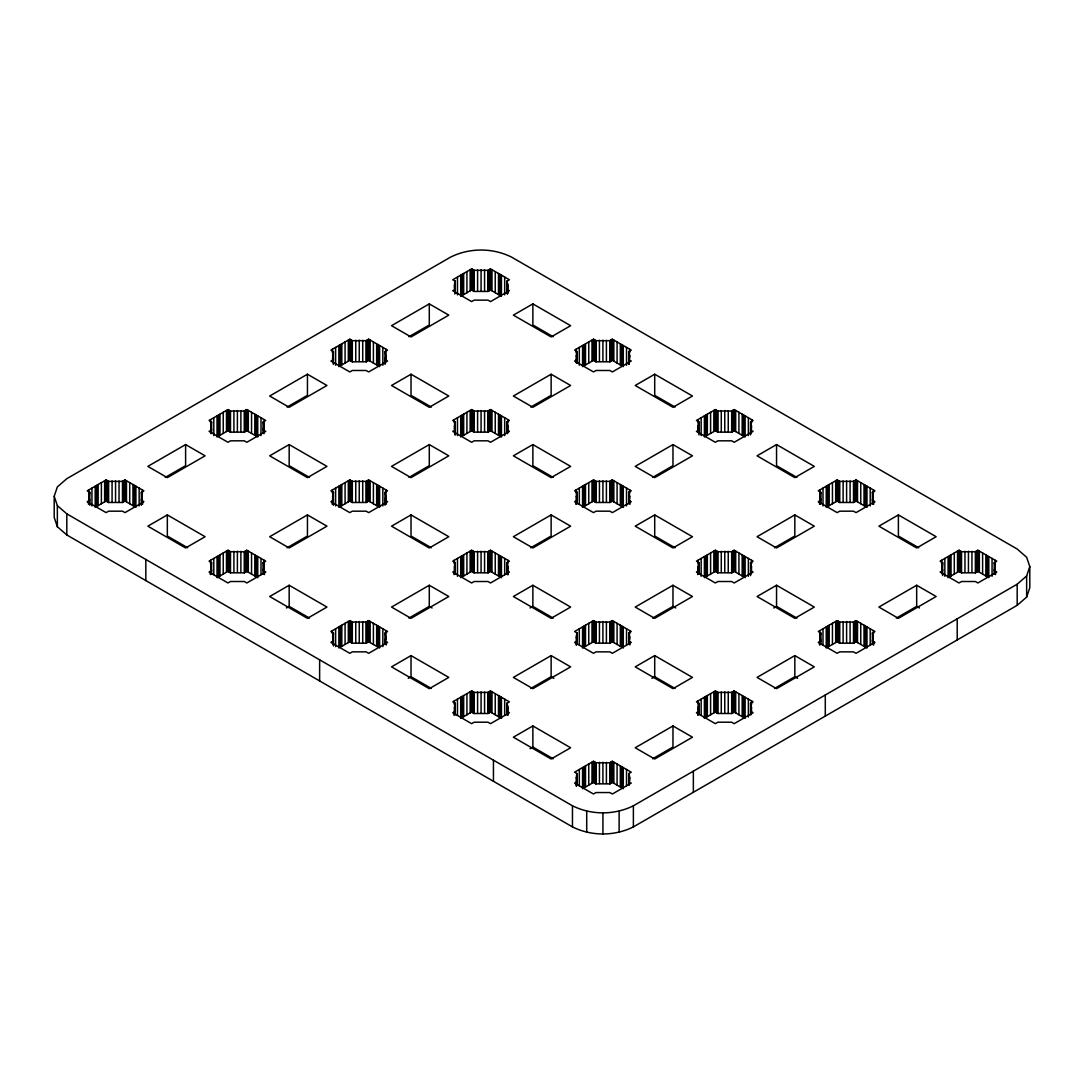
<?xml version="1.0" encoding="UTF-8"?>
<svg xmlns="http://www.w3.org/2000/svg" width="1084" height="1084" viewBox="0 0 1084 1084"><rect width="100%" height="100%" fill="white"/><g stroke="black" fill="none" stroke-linecap="round" stroke-linejoin="round"><path stroke-width="1.5" d="M88.847 499.521L89.755 492.285L87.221 490.822L106.11 479.914L108.63 481.377L122.465 481.377L124.999 479.914L143.874 490.822L141.354 492.285L141.354 505.266M141.354 492.285L142.261 496.269L141.354 500.266L143.874 501.729L124.999 512.624L122.465 511.174L108.63 511.174L106.11 512.624L87.221 501.729L89.755 500.266L88.847 496.269M211.597 421.933L210.689 425.931L211.597 429.914L209.063 431.378L227.952 442.286L230.486 440.822L244.306 440.822L246.84 442.286L265.729 431.378L263.195 429.914L264.103 425.931L263.195 421.933L265.729 420.47L246.84 409.576L244.306 411.026L230.486 411.026L227.952 409.576L209.063 420.47L211.597 421.933L211.597 433.302M211.597 562.623L210.689 566.62L211.597 570.604L209.063 572.067L227.952 582.975L230.486 581.512L244.306 581.512L246.84 582.975L265.729 572.067L263.195 570.604L264.103 566.62L263.195 562.623L265.729 561.16L246.84 550.265L244.306 551.715L230.486 551.715L227.952 550.265L209.063 561.16L211.597 562.623L211.597 573.992M332.531 358.831L333.438 351.595L330.905 350.132L349.793 339.224L352.327 340.688L366.148 340.688L368.682 339.224L387.571 350.132L385.037 351.595L385.037 364.441M332.531 499.521L333.438 492.285L330.905 490.822L349.793 479.914L352.327 481.377L366.148 481.377L368.682 479.914L387.571 490.822L385.037 492.285L385.037 505.266M332.531 641.836L333.438 632.975L330.905 631.511L349.793 620.604L352.327 622.067L366.148 622.067L368.682 620.604L387.571 631.511L385.037 632.975L385.037 644.343M385.037 351.595L385.945 355.579L385.037 359.576L387.571 361.04L368.682 371.934L366.148 370.484L352.327 370.484L349.793 371.934L330.905 361.04L333.438 359.576L332.531 355.579M385.037 492.285L385.945 496.269L385.037 500.266L387.571 501.729L368.682 512.624L366.148 511.174L352.327 511.174L349.793 512.624L330.905 501.729L333.438 500.266L332.531 496.269M385.037 632.975L385.945 636.958L385.037 640.956L387.571 642.419L368.682 653.313L366.148 651.863L352.327 651.863L349.793 653.313L330.905 642.419L333.438 640.956L332.531 636.958M454.372 288.48L455.28 281.244L452.746 279.78L471.635 268.886L474.169 270.336L487.99 270.336L490.524 268.886L509.412 279.78L506.878 281.244L506.878 292.612M454.372 429.169L455.28 421.933L452.746 420.47L471.635 409.576L474.169 411.026L487.99 411.026L490.524 409.576L509.412 420.47L506.878 421.933L506.878 433.302M454.372 569.859L455.28 562.623L452.746 561.16L471.635 550.265L474.169 551.715L487.99 551.715L490.524 550.265L509.412 561.16L506.878 562.623L506.878 573.992M454.372 710.562L455.28 703.313L452.746 701.863L471.635 690.955L474.169 692.419L487.99 692.419L490.524 690.955L509.412 701.863L506.878 703.313L506.878 714.681M506.878 281.244L507.786 285.241L506.878 289.225L509.412 290.688L490.524 301.596L487.99 300.132L474.169 300.132L471.635 301.596L452.746 290.688L455.28 289.225L454.372 285.241M506.878 421.933L507.786 425.931L506.878 429.914L509.412 431.378L490.524 442.286L487.99 440.822L474.169 440.822L471.635 442.286L452.746 431.378L455.28 429.914L454.372 425.931M506.878 562.623L507.786 566.62L506.878 570.604L509.412 572.067L490.524 582.975L487.99 581.512L474.169 581.512L471.635 582.975L452.746 572.067L455.28 570.604L454.372 566.62M506.878 703.313L507.786 707.31L506.878 711.294L509.412 712.757L490.524 723.665L487.99 722.201L474.169 722.201L471.635 723.665L452.746 712.757L455.28 711.294L454.372 707.31M576.214 362.083L577.122 351.595L574.588 350.132L593.476 339.224L596.01 340.688L609.831 340.688L612.365 339.224L631.254 350.132L628.72 351.595L628.72 364.441M576.214 502.773L577.122 492.285L574.588 490.822L593.476 479.914L596.01 481.377L609.831 481.377L612.365 479.914L631.254 490.822L628.72 492.285L628.72 503.653M576.214 645.088L577.122 632.975L574.588 631.511L593.476 620.604L596.01 622.067L609.831 622.067L612.365 620.604L631.254 631.511L628.72 632.975L628.72 644.343M576.214 785.778L577.122 773.664L574.588 772.201L593.476 761.293L596.01 762.757L609.831 762.757L612.365 761.293L631.254 772.201L628.72 773.664L628.72 785.033M628.72 351.595L629.628 355.579L628.72 359.576L631.254 361.04L612.365 371.934L609.831 370.484L596.01 370.484L593.476 371.934L574.588 361.04L577.122 359.576L576.214 355.579M628.72 492.285L629.628 496.269L628.72 500.266L631.254 501.729L612.365 512.624L609.831 511.174L596.01 511.174L593.476 512.624L574.588 501.729L577.122 500.266L576.214 496.269M628.72 632.975L629.628 636.958L628.72 640.956L631.254 642.419L612.365 653.313L609.831 651.863L596.01 651.863L593.476 653.313L574.588 642.419L577.122 640.956L576.214 636.958M628.72 773.664L629.628 777.648L628.72 781.645L631.254 783.109L612.365 794.003L609.831 792.553L596.01 792.553L593.476 794.003L574.588 783.109L577.122 781.645L576.214 777.648M698.055 429.169L698.963 421.933L696.429 420.47L715.318 409.576L717.852 411.026L731.673 411.026L734.207 409.576L753.095 420.47L750.562 421.933L750.562 434.928M698.055 571.485L698.963 562.623L696.429 561.16L715.318 550.265L717.852 551.715L731.673 551.715L734.207 550.265L753.095 561.16L750.562 562.623L750.562 575.618M698.055 710.562L698.963 703.313L696.429 701.863L715.318 690.955L717.852 692.419L731.673 692.419L734.207 690.955L753.095 701.863L750.562 703.313L750.562 714.681M750.562 421.933L751.469 425.931L750.562 429.914L753.095 431.378L734.207 442.286L731.673 440.822L717.852 440.822L715.318 442.286L696.429 431.378L698.963 429.914L698.055 425.931M750.562 562.623L751.469 566.62L750.562 570.604L753.095 572.067L734.207 582.975L731.673 581.512L717.852 581.512L715.318 582.975L696.429 572.067L698.963 570.604L698.055 566.62M750.562 703.313L751.469 707.31L750.562 711.294L753.095 712.757L734.207 723.665L731.673 722.201L717.852 722.201L715.318 723.665L696.429 712.757L698.963 711.294L698.055 707.31M820.805 492.285L819.897 496.269L820.805 500.266L818.271 501.729L837.16 512.624L839.694 511.174L853.514 511.174L856.048 512.624L874.937 501.729L872.403 500.266L873.311 496.269L872.403 492.285L874.937 490.822L856.048 479.914L853.514 481.377L839.694 481.377L837.16 479.914L818.271 490.822L820.805 492.285L820.805 503.653M820.805 632.975L819.897 636.958L820.805 640.956L818.271 642.419L837.16 653.313L839.694 651.863L853.514 651.863L856.048 653.313L874.937 642.419L872.403 640.956L873.311 636.958L872.403 632.975L874.937 631.511L856.048 620.604L853.514 622.067L839.694 622.067L837.16 620.604L818.271 631.511L820.805 632.975L820.805 644.343M941.739 571.485L942.646 562.623L940.126 561.16L959.001 550.265L961.535 551.715L975.37 551.715L977.89 550.265L996.779 561.16L994.245 562.623L994.245 573.992M994.245 562.623L995.153 566.62L994.245 570.604L996.779 572.067L977.89 582.975L975.37 581.512L961.535 581.512L959.001 582.975L940.126 572.067L942.646 570.604L941.739 566.62M54.2 496.269L57.357 486.919L66.815 478.681L450.619 257.098C469.562 247.68 492.597 247.68 511.54 257.098L1017.185 549.032L1026.643 557.257L1029.8 566.62L1029.8 587.731L1026.643 597.081L1017.185 605.319L633.381 826.902C614.438 836.32 591.403 836.32 572.46 826.902L66.815 534.968L57.357 526.743L54.2 517.38L54.2 496.269L57.357 505.632L57.357 526.743M1026.643 597.081L1026.643 575.983L1029.8 566.62M57.357 505.632L66.815 513.857L572.46 805.791C591.403 815.209 614.438 815.209 633.381 805.791L1017.185 584.208L1026.643 575.983M185.608 444.576L147.844 466.377L167.329 477.637L205.106 455.822L185.608 444.576L185.608 465.673L165.269 477.421M307.45 374.224L269.686 396.026L289.171 407.286L326.948 385.484L307.45 374.224L307.45 395.335L287.111 407.069M429.291 303.886L391.527 325.688L411.026 336.948L448.79 315.132L429.291 303.886L429.291 324.983L408.953 336.731M135.906 486.215L135.906 507.326L124.999 501.025L122.465 502.488L108.63 502.488L106.11 501.025L96.666 506.472L96.666 485.375M257.762 415.877L257.762 436.988L246.84 430.687L244.306 432.137L230.486 432.137L227.952 430.687L217.03 436.988L217.03 415.877M379.603 345.525L379.603 366.636L368.682 360.335L366.148 361.799L352.327 361.799L349.793 360.335L338.872 366.636L338.872 345.525M501.445 296.298L490.524 289.997L487.99 291.447L474.169 291.447L471.635 289.997L460.714 296.298L460.714 275.187M167.329 514.914L147.844 526.174L185.608 547.976L205.106 536.716L167.329 514.914L167.329 536.024L187.667 547.772M289.171 444.576L269.686 455.822L307.45 477.637L326.948 466.377L289.171 444.576L289.171 465.673L309.509 477.421M411.026 374.224L391.527 385.484L429.291 407.286L448.79 396.026L411.026 374.224L411.026 395.335L431.364 407.069M532.867 303.886L513.369 315.132L551.133 336.948L570.631 325.688L532.867 303.886L532.867 324.983L553.206 336.731M307.45 514.914L269.686 536.716L289.171 547.976L326.948 526.174L307.45 514.914L307.45 536.024L287.111 547.772M429.291 444.576L391.527 466.377L411.026 477.637L448.79 455.822L429.291 444.576L429.291 465.673L408.953 477.421M551.133 374.224L513.369 396.026L532.867 407.286L570.631 385.484L551.133 374.224L551.133 395.335L530.794 407.069M257.762 556.566L257.762 577.677L246.84 571.376L244.306 572.826L230.486 572.826L227.952 571.376L217.03 577.677L217.03 556.566M378.126 485.375L378.126 506.472L368.682 501.025L366.148 502.488L352.327 502.488L349.793 501.025L338.872 507.326L338.872 486.215M501.445 415.877L501.445 436.988L490.524 430.687L487.99 432.137L474.169 432.137L471.635 430.687L462.191 436.134L462.191 415.023M623.286 345.525L623.286 366.636L612.365 360.335L609.831 361.799L596.01 361.799L593.476 360.335L582.555 366.636L582.555 345.525M289.171 585.265L269.686 596.512L307.45 618.327L326.948 607.067L289.171 585.265L289.171 606.362L309.509 618.11M411.026 514.914L391.527 526.174L429.291 547.976L448.79 536.716L411.026 514.914L411.026 536.024L431.364 547.772M532.867 444.576L513.369 455.822L551.133 477.637L570.631 466.377L532.867 444.576L532.867 465.673L553.206 477.421M654.709 374.224L635.21 385.484L672.974 407.286L692.473 396.026L654.709 374.224L654.709 395.335L675.047 407.069M286.393 607.975L289.171 606.362M429.291 585.265L391.527 607.067L411.026 618.327L448.79 596.512L429.291 585.265L429.291 606.362L408.953 618.11M551.133 514.914L513.369 536.716L532.867 547.976L570.631 526.174L551.133 514.914L551.133 536.024L530.794 547.772M672.974 444.576L635.21 466.377L654.709 477.637L692.473 455.822L672.974 444.576L672.974 465.673L652.636 477.421M378.126 626.064L378.126 647.175L368.682 641.714L366.148 643.178L352.327 643.178L349.793 641.714L340.349 647.175L340.349 626.064M501.445 556.566L501.445 577.677L490.524 571.376L487.99 572.826L474.169 572.826L471.635 571.376L462.191 576.823L462.191 555.713M621.809 485.375L621.809 506.472L612.365 501.025L609.831 502.488L596.01 502.488L593.476 501.025L582.555 507.326L582.555 486.215M745.128 415.877L745.128 436.988L734.207 430.687L731.673 432.137L717.852 432.137L715.318 430.687L704.397 436.988L704.397 415.877M411.026 655.603L391.527 666.863L429.291 688.665L448.79 677.405L411.026 655.603L411.026 676.714L431.364 688.462M532.867 585.265L513.369 596.512L551.133 618.327L570.631 607.067L532.867 585.265L532.867 606.362L553.206 618.11M654.709 514.914L635.21 526.174L672.974 547.976L692.473 536.716L654.709 514.914L654.709 536.024L675.047 547.772M776.551 444.576L757.052 455.822L794.829 477.637L814.314 466.377L776.551 444.576L776.551 465.673L796.889 477.421M408.234 678.327L411.026 676.714M530.076 607.975L532.867 606.362M551.133 655.603L513.369 677.405L532.867 688.665L570.631 666.863L551.133 655.603L551.133 676.714L530.794 688.462M672.974 585.265L635.21 607.067L654.709 618.327L692.473 596.512L672.974 585.265L672.974 606.362L652.636 618.11M794.829 514.914L757.052 536.716L776.551 547.976L814.314 526.174L794.829 514.914L794.829 536.024L774.491 547.772M499.968 696.402L499.968 717.513L490.524 712.066L487.99 713.516L474.169 713.516L471.635 712.066L462.191 717.513L462.191 696.402M621.809 626.064L621.809 647.175L612.365 641.714L609.831 643.178L596.01 643.178L593.476 641.714L582.555 648.015L582.555 626.918M743.651 555.713L743.651 576.823L734.207 571.376L731.673 572.826L717.852 572.826L715.318 571.376L705.874 576.823L705.874 555.713M866.97 486.215L866.97 507.326L856.048 501.025L853.514 502.488L839.694 502.488L837.16 501.025L826.238 507.326L826.238 486.215M532.867 725.955L513.369 737.201L551.133 759.017L570.631 747.757L532.867 725.955L532.867 747.052L553.206 758.8M654.709 655.603L635.21 666.863L672.974 688.665L692.473 677.405L654.709 655.603L654.709 676.714L675.047 688.462M776.551 585.265L757.052 596.512L794.829 618.327L814.314 607.067L776.551 585.265L776.551 606.362L796.889 618.11M898.392 514.914L878.894 526.174L916.671 547.976L936.156 536.716L898.392 514.914L898.392 536.024L918.731 547.772M530.076 748.665L532.867 747.052M651.918 678.327L654.709 676.714M773.759 607.975L776.551 606.362M672.974 725.955L635.21 747.757L654.709 759.017L692.473 737.201L672.974 725.955L672.974 747.052L652.636 758.8M794.829 655.603L757.052 677.405L776.551 688.665L814.314 666.863L794.829 655.603L794.829 676.714L774.491 688.462M916.671 585.265L878.894 607.067L898.392 618.327L936.156 596.512L916.671 585.265L916.671 606.362L896.332 618.11M623.286 767.607L623.286 788.705L612.365 782.404L609.831 783.867L596.01 783.867L593.476 782.404L582.555 788.705L582.555 767.607M743.651 696.402L743.651 717.513L734.207 712.066L731.673 713.516L717.852 713.516L715.318 712.066L705.874 717.513L705.874 696.402M866.97 626.918L866.97 648.015L856.048 641.714L853.514 643.178L839.694 643.178L837.16 641.714L826.238 648.015L826.238 626.918M987.334 555.713L987.334 576.823L977.89 571.376L975.37 572.826L961.535 572.826L959.001 571.376L949.557 576.823L949.557 555.713M916.671 606.362L919.449 607.975M672.974 606.362L675.766 607.975M794.829 676.714L797.607 678.327M429.291 606.362L432.082 607.975M551.133 676.714L553.924 678.327M1017.185 584.208L1017.185 605.319M995.519 571.336L995.519 574.588M995.302 560.32L995.302 563.558M995.153 566.62L995.153 571.485M994.922 564.601L994.922 571.105M994.638 570.834L994.638 574.086M992.05 558.436L992.05 576.309M988.811 556.566L988.811 577.677M985.857 554.859L985.857 575.97M982.619 552.989L982.619 574.1M979.367 551.119L979.367 572.23M977.89 550.265L977.89 571.376M977.497 550.496L977.497 571.593M976.63 550.997L976.63 572.108M975.763 551.499L975.763 572.609M975.37 551.715L975.37 572.826M971.928 551.336L971.928 572.433M968.446 551.2L968.446 572.311M964.963 551.336L964.963 572.433M961.535 551.715L961.535 572.826M961.142 551.499L961.142 572.609M960.275 550.997L960.275 572.108M959.394 550.496L959.394 571.593M959.001 550.265L959.001 571.376M957.524 551.119L957.524 572.23M957.213 618.828L957.213 639.939M954.286 552.989L954.286 574.1M951.034 554.859L951.034 575.97M948.094 556.566L948.094 577.677M944.841 558.436L944.841 576.309M942.646 562.623L942.646 575.618M942.253 570.834L942.253 574.086M941.969 564.601L941.969 571.105M941.589 560.32L941.589 563.558M873.677 500.998L873.677 504.236M873.677 641.687L873.677 644.939M873.46 489.968L873.46 493.22M873.46 630.658L873.46 633.91M873.081 494.263L873.081 504.006M873.081 634.953L873.081 644.695M872.796 492.055L872.796 503.735M872.796 632.744L872.796 644.424M872.403 492.285L872.403 503.653M872.403 632.975L872.403 644.343M870.208 488.098L870.208 505.957M870.208 628.788L870.208 645.021M865.493 485.375L865.493 506.472M865.493 626.064L865.493 647.175M864.016 484.521L864.016 505.632M864.016 625.211L864.016 646.321M860.764 482.637L860.764 503.748M860.764 623.327L860.764 644.438M857.525 480.768L857.525 501.878M857.525 621.457L857.525 642.568M856.048 479.914L856.048 501.025M856.048 620.604L856.048 641.714M855.655 480.144L855.655 501.255M855.655 620.834L855.655 641.945M854.788 480.646L854.788 501.757M854.788 621.335L854.788 642.446M853.921 481.147L853.921 502.258M853.921 621.837L853.921 642.947M853.514 481.377L853.514 502.488M853.514 622.067L853.514 643.178M850.086 480.984L850.086 502.095M850.086 621.674L850.086 642.785M846.604 480.849L846.604 501.96M846.604 621.538L846.604 642.649M843.122 480.984L843.122 502.095M843.122 621.674L843.122 642.785M839.694 481.377L839.694 502.488M839.694 622.067L839.694 643.178M839.301 481.147L839.301 502.258M839.301 621.837L839.301 642.947M838.433 480.646L838.433 501.757M838.433 621.335L838.433 642.446M837.553 480.144L837.553 501.255M837.553 620.834L837.553 641.945M837.16 479.914L837.16 501.025M837.16 620.604L837.16 641.714M835.683 480.768L835.683 501.878M835.683 621.457L835.683 642.568M832.444 482.637L832.444 503.748M832.444 623.327L832.444 644.438M829.192 484.521L829.192 505.632M829.192 625.211L829.192 646.321M827.715 485.375L827.715 506.472M827.715 626.064L827.715 647.175M825.29 694.993L825.29 716.104M823 488.098L823 505.957M823 628.788L823 645.021M820.412 492.055L820.412 503.735M820.412 632.744L820.412 644.424M820.127 494.263L820.127 504.006M820.127 634.953L820.127 644.695M819.748 489.968L819.748 493.22M819.748 630.658L819.748 633.91M819.545 500.998L819.545 504.236M819.545 641.687L819.545 644.939M751.619 419.63L751.619 422.868M751.619 560.32L751.619 563.558M751.619 701.009L751.619 704.248M751.469 425.931L751.469 429.169M751.469 566.62L751.469 571.485M751.469 707.31L751.469 712.174M751.239 423.912L751.239 430.416M751.239 564.601L751.239 571.105M751.239 705.305L751.239 711.795M750.955 430.145L750.955 433.397M750.955 570.834L750.955 574.086M750.955 711.524L750.955 714.776M748.366 417.747L748.366 435.605M748.366 558.436L748.366 576.309M748.366 699.126L748.366 716.998M745.128 556.566L745.128 577.677M745.128 697.256L745.128 718.367M743.651 415.023L743.651 436.134M742.174 414.169L742.174 435.28M742.174 554.859L742.174 575.97M742.174 695.549L742.174 716.659M738.922 412.299L738.922 433.41M738.922 552.989L738.922 574.1M738.922 693.679L738.922 714.79M735.684 410.429L735.684 431.54M735.684 551.119L735.684 572.23M735.684 691.809L735.684 712.92M734.207 409.576L734.207 430.687M734.207 550.265L734.207 571.376M734.207 690.955L734.207 712.066M733.814 409.806L733.814 430.904M733.814 550.496L733.814 571.593M733.814 691.186L733.814 712.296M732.947 410.308L732.947 431.405M732.947 550.997L732.947 572.108M732.947 691.687L732.947 712.798M732.079 410.809L732.079 431.92M732.079 551.499L732.079 572.609M732.079 692.188L732.079 713.299M731.673 411.026L731.673 432.137M731.673 551.715L731.673 572.826M731.673 692.419L731.673 713.516M728.245 410.646L728.245 431.744M728.245 551.336L728.245 572.433M728.245 692.026L728.245 713.123M724.762 410.511L724.762 431.622M724.762 551.2L724.762 572.311M724.762 691.89L724.762 713.001M721.28 410.646L721.28 431.744M721.28 551.336L721.28 572.433M721.28 692.026L721.28 713.123M717.852 411.026L717.852 432.137M717.852 551.715L717.852 572.826M717.852 692.419L717.852 713.516M717.459 410.809L717.459 431.92M717.459 551.499L717.459 572.609M717.459 692.188L717.459 713.299M716.578 410.308L716.578 431.405M716.578 550.997L716.578 572.108M716.578 691.687L716.578 712.798M715.711 409.806L715.711 430.904M715.711 550.496L715.711 571.593M715.711 691.186L715.711 712.296M715.318 409.576L715.318 430.687M715.318 550.265L715.318 571.376M715.318 690.955L715.318 712.066M713.841 410.429L713.841 431.54M713.841 551.119L713.841 572.23M713.841 691.809L713.841 712.92M710.603 412.299L710.603 433.41M710.603 552.989L710.603 574.1M710.603 693.679L710.603 714.79M707.351 414.169L707.351 435.28M707.351 554.859L707.351 575.97M707.351 695.549L707.351 716.659M705.874 415.023L705.874 436.134M704.397 556.566L704.397 577.677M704.397 697.256L704.397 718.367M701.158 417.747L701.158 435.605M701.158 558.436L701.158 576.309M701.158 699.126L701.158 715.372M698.963 421.933L698.963 434.928M698.963 562.623L698.963 573.992M698.963 703.313L698.963 714.681M698.57 430.145L698.57 433.397M698.57 570.834L698.57 574.086M698.57 711.524L698.57 714.776M698.286 423.912L698.286 430.416M698.286 564.601L698.286 571.105M698.286 705.305L698.286 710.169M697.906 419.63L697.906 422.868M697.906 560.32L697.906 563.558M697.906 701.009L697.906 704.248M697.703 571.336L697.703 574.588M697.703 712.025L697.703 715.277M693.353 771.171L693.353 792.282M633.381 805.791L633.381 826.902M629.777 349.278L629.777 352.53M629.777 489.968L629.777 493.22M629.98 500.998L629.98 504.236M629.777 630.658L629.777 633.91M629.98 641.687L629.98 644.939M629.628 355.579L629.628 358.831M629.628 496.269L629.628 499.521M629.628 636.958L629.628 640.21M629.628 777.648L629.628 780.9M629.398 353.574L629.398 358.438M629.398 494.263L629.398 499.128M629.398 634.953L629.398 639.831M629.398 775.643L629.398 780.521M629.113 351.365L629.113 364.346M629.113 492.055L629.113 503.735M629.113 632.744L629.113 644.424M629.113 773.434L629.113 785.128M626.525 347.408L626.525 365.267M626.525 488.098L626.525 505.957M626.525 628.788L626.525 645.021M626.525 769.477L626.525 785.71M623.286 486.215L623.286 507.326M623.286 626.918L623.286 648.015M621.809 344.685L621.809 365.782M621.809 766.754L621.809 787.865M620.333 343.831L620.333 364.942M620.333 484.521L620.333 505.632M620.333 625.211L620.333 646.321M620.333 765.9L620.333 787.011M619.127 811.252L619.127 832.363M617.081 341.948L617.081 363.059M617.081 482.637L617.081 503.748M617.081 623.327L617.081 644.438M617.081 764.03L617.081 785.128M613.842 340.078L613.842 361.189M613.842 480.768L613.842 501.878M613.842 621.457L613.842 642.568M613.842 762.147L613.842 783.258M612.365 339.224L612.365 360.335M612.365 479.914L612.365 501.025M612.365 620.604L612.365 641.714M612.365 761.293L612.365 782.404M611.972 339.455L611.972 360.566M611.972 480.144L611.972 501.255M611.972 620.834L611.972 641.945M611.972 761.524L611.972 782.634M611.105 339.956L611.105 361.067M611.105 480.646L611.105 501.757M611.105 621.335L611.105 642.446M611.105 762.025L611.105 783.136M610.238 340.457L610.238 361.568M610.238 481.147L610.238 502.258M610.238 621.837L610.238 642.947M610.238 762.526L610.238 783.637M609.831 340.688L609.831 361.799M609.831 481.377L609.831 502.488M609.831 622.067L609.831 643.178M609.831 762.757L609.831 783.867M606.403 340.295L606.403 361.406M606.403 480.984L606.403 502.095M606.403 621.674L606.403 642.785M606.403 762.364L606.403 783.475M602.921 340.159L602.921 361.27M602.921 480.849L602.921 501.96M602.921 621.538L602.921 642.649M602.921 762.228L602.921 783.339M602.921 813.068L602.921 834.179M599.438 340.295L599.438 361.406M599.438 480.984L599.438 502.095M599.438 621.674L599.438 642.785M599.438 762.364L599.438 783.475M596.01 340.688L596.01 361.799M596.01 481.377L596.01 502.488M596.01 622.067L596.01 643.178M596.01 762.757L596.01 783.867M595.617 340.457L595.617 361.568M595.617 481.147L595.617 502.258M595.617 621.837L595.617 642.947M595.617 762.526L595.617 783.637M594.737 339.956L594.737 361.067M594.737 480.646L594.737 501.757M594.737 621.335L594.737 642.446M594.737 762.025L594.737 783.136M593.869 339.455L593.869 360.566M593.869 480.144L593.869 501.255M593.869 620.834L593.869 641.945M593.869 761.524L593.869 782.634M593.476 339.224L593.476 360.335M593.476 479.914L593.476 501.025M593.476 620.604L593.476 641.714M593.476 761.293L593.476 782.404M592 340.078L592 361.189M592 480.768L592 501.878M592 621.457L592 642.568M592 762.147L592 783.258M588.761 341.948L588.761 363.059M588.761 482.637L588.761 503.748M588.761 623.327L588.761 644.438M588.761 764.03L588.761 785.128M586.715 811.252L586.715 832.363M585.509 343.831L585.509 364.942M585.509 484.521L585.509 505.632M585.509 625.211L585.509 646.321M585.509 765.9L585.509 787.011M584.032 344.685L584.032 365.782M584.032 485.375L584.032 506.472M584.032 626.064L584.032 647.175M584.032 766.754L584.032 787.865M579.317 347.408L579.317 365.267M579.317 488.098L579.317 504.331M579.317 628.788L579.317 645.021M579.317 769.477L579.317 785.71M577.122 351.595L577.122 362.95M577.122 492.285L577.122 503.653M577.122 632.975L577.122 644.343M577.122 773.664L577.122 785.033M576.729 351.365L576.729 363.045M576.729 492.055L576.729 503.735M576.729 632.744L576.729 644.424M576.729 773.434L576.729 785.128M576.444 353.574L576.444 363.316M576.444 494.263L576.444 504.006M576.444 634.953L576.444 644.695M576.444 775.643L576.444 786.157M576.065 349.278L576.065 352.53M576.065 489.968L576.065 493.22M575.861 500.998L575.861 504.236M572.46 805.791L572.46 826.902M508.139 571.336L508.139 574.588M507.935 419.63L507.935 422.868M507.935 560.32L507.935 563.558M507.786 285.241L507.786 293.358M507.786 425.931L507.786 432.421M507.786 566.62L507.786 574.737M507.786 707.31L507.786 715.426M507.556 283.222L507.556 293.737M507.556 423.912L507.556 433.654M507.556 564.601L507.556 574.357M507.556 705.305L507.556 715.047M507.271 281.013L507.271 294.008M507.271 421.703L507.271 433.397M507.271 562.393L507.271 574.086M507.271 703.082L507.271 714.776M504.683 277.057L504.683 294.916M504.683 417.747L504.683 435.605M504.683 558.436L504.683 574.683M504.683 699.126L504.683 715.372M501.445 275.187L501.445 294.672M501.445 697.256L501.445 718.367M499.968 274.333L499.968 295.444M499.968 415.023L499.968 436.134M499.968 555.713L499.968 576.823M498.491 273.48L498.491 294.591M498.491 414.169L498.491 435.28M498.491 554.859L498.491 575.97M498.491 695.549L498.491 716.659M495.239 271.61L495.239 292.721M495.239 412.299L495.239 433.41M495.239 552.989L495.239 574.1M495.239 693.679L495.239 714.79M493.45 760.182L493.45 781.279M492.001 269.74L492.001 290.837M492.001 410.429L492.001 431.54M492.001 551.119L492.001 572.23M492.001 691.809L492.001 712.92M490.524 268.886L490.524 289.997M490.524 409.576L490.524 430.687M490.524 550.265L490.524 571.376M490.524 690.955L490.524 712.066M490.131 269.117L490.131 290.214M490.131 409.806L490.131 430.904M490.131 550.496L490.131 571.593M490.131 691.186L490.131 712.296M489.263 269.618L489.263 290.715M489.263 410.308L489.263 431.405M489.263 550.997L489.263 572.108M489.263 691.687L489.263 712.798M488.383 270.119L488.383 291.217M488.383 410.809L488.383 431.92M488.383 551.499L488.383 572.609M488.383 692.188L488.383 713.299M487.99 270.336L487.99 291.447M487.99 411.026L487.99 432.137M487.99 551.715L487.99 572.826M487.99 692.419L487.99 713.516M484.562 269.943L484.562 291.054M484.562 410.646L484.562 431.744M484.562 551.336L484.562 572.433M484.562 692.026L484.562 713.123M481.079 269.821L481.079 290.932M481.079 410.511L481.079 431.622M481.079 551.2L481.079 572.311M481.079 691.89L481.079 713.001M477.597 269.943L477.597 291.054M477.597 410.646L477.597 431.744M477.597 551.336L477.597 572.433M477.597 692.026L477.597 713.123M474.169 270.336L474.169 291.447M474.169 411.026L474.169 432.137M474.169 551.715L474.169 572.826M474.169 692.419L474.169 713.516M473.762 270.119L473.762 291.217M473.762 410.809L473.762 431.92M473.762 551.499L473.762 572.609M473.762 692.188L473.762 713.299M472.895 269.618L472.895 290.715M472.895 410.308L472.895 431.405M472.895 550.997L472.895 572.108M472.895 691.687L472.895 712.798M472.028 269.117L472.028 290.214M472.028 409.806L472.028 430.904M472.028 550.496L472.028 571.593M472.028 691.186L472.028 712.296M471.635 268.886L471.635 289.997M471.635 409.576L471.635 430.687M471.635 550.265L471.635 571.376M471.635 690.955L471.635 712.066M470.158 269.74L470.158 290.837M470.158 410.429L470.158 431.54M470.158 551.119L470.158 572.23M470.158 691.809L470.158 712.92M466.919 271.61L466.919 292.721M466.919 412.299L466.919 433.41M466.919 552.989L466.919 574.1M466.919 693.679L466.919 714.79M463.667 273.48L463.667 294.591M463.667 414.169L463.667 435.28M463.667 554.859L463.667 575.97M463.667 695.549L463.667 716.659M462.191 274.333L462.191 295.444M460.714 415.877L460.714 436.988M460.714 556.566L460.714 577.677M460.714 697.256L460.714 718.367M457.475 277.057L457.475 294.916M457.475 417.747L457.475 435.605M457.475 558.436L457.475 576.309M457.475 699.126L457.475 715.372M455.28 281.244L455.28 292.612M455.28 421.933L455.28 434.928M455.28 562.623L455.28 573.992M455.28 703.313L455.28 714.681M454.887 281.013L454.887 294.008M454.887 421.703L454.887 434.698M454.887 562.393L454.887 574.086M454.887 703.082L454.887 714.776M454.603 283.222L454.603 288.1M454.603 423.912L454.603 428.79M454.603 564.601L454.603 569.479M454.603 705.305L454.603 710.169M454.223 419.63L454.223 422.868M454.223 560.32L454.223 563.558M454.223 701.009L454.223 704.248M454.02 571.336L454.02 574.588M454.02 712.025L454.02 715.277M386.297 500.998L386.297 504.236M386.297 641.687L386.297 644.939M386.094 349.278L386.094 352.53M385.945 355.579L385.945 358.831M386.094 489.968L386.094 493.22M385.945 496.269L385.945 499.521M386.094 630.658L386.094 633.91M385.945 636.958L385.945 640.21M385.714 353.574L385.714 360.064M385.714 494.263L385.714 500.754M385.714 634.953L385.714 639.831M385.43 359.807L385.43 363.045M385.43 500.496L385.43 503.735M385.43 641.186L385.43 644.424M382.842 347.408L382.842 365.267M382.842 488.098L382.842 505.957M382.842 628.788L382.842 646.647M379.603 486.215L379.603 507.326M379.603 626.918L379.603 648.015M378.126 344.685L378.126 365.782M376.649 343.831L376.649 364.942M376.649 484.521L376.649 505.632M376.649 625.211L376.649 646.321M373.397 341.948L373.397 363.059M373.397 482.637L373.397 503.748M373.397 623.327L373.397 644.438M370.159 340.078L370.159 361.189M370.159 480.768L370.159 501.878M370.159 621.457L370.159 642.568M368.682 339.224L368.682 360.335M368.682 479.914L368.682 501.025M368.682 620.604L368.682 641.714M368.289 339.455L368.289 360.566M368.289 480.144L368.289 501.255M368.289 620.834L368.289 641.945M367.422 339.956L367.422 361.067M367.422 480.646L367.422 501.757M367.422 621.335L367.422 642.446M366.541 340.457L366.541 361.568M366.541 481.147L366.541 502.258M366.541 621.837L366.541 642.947M366.148 340.688L366.148 361.799M366.148 481.377L366.148 502.488M366.148 622.067L366.148 643.178M362.72 340.295L362.72 361.406M362.72 480.984L362.72 502.095M362.72 621.674L362.72 642.785M359.238 340.159L359.238 361.27M359.238 480.849L359.238 501.96M359.238 621.538L359.238 642.649M355.755 340.295L355.755 361.406M355.755 480.984L355.755 502.095M355.755 621.674L355.755 642.785M352.327 340.688L352.327 361.799M352.327 481.377L352.327 502.488M352.327 622.067L352.327 643.178M351.921 340.457L351.921 361.568M351.921 481.147L351.921 502.258M351.921 621.837L351.921 642.947M351.053 339.956L351.053 361.067M351.053 480.646L351.053 501.757M351.053 621.335L351.053 642.446M350.186 339.455L350.186 360.566M350.186 480.144L350.186 501.255M350.186 620.834L350.186 641.945M349.793 339.224L349.793 360.335M349.793 479.914L349.793 501.025M349.793 620.604L349.793 641.714M348.316 340.078L348.316 361.189M348.316 480.768L348.316 501.878M348.316 621.457L348.316 642.568M345.078 341.948L345.078 363.059M345.078 482.637L345.078 503.748M345.078 623.327L345.078 644.438M341.826 343.831L341.826 364.942M341.826 484.521L341.826 505.632M341.826 625.211L341.826 646.321M340.349 344.685L340.349 365.782M340.349 485.375L340.349 506.472M338.872 626.918L338.872 648.015M335.633 347.408L335.633 365.267M335.633 488.098L335.633 505.957M335.633 628.788L335.633 646.647M333.438 351.595L333.438 364.441M333.438 492.285L333.438 505.266M333.438 632.975L333.438 645.956M333.045 359.807L333.045 363.045M333.045 500.496L333.045 503.735M333.045 641.186L333.045 644.424M332.761 353.574L332.761 360.064M332.761 494.263L332.761 500.754M332.761 634.953L332.761 641.443M332.382 349.278L332.382 352.53M332.382 489.968L332.382 493.22M332.382 630.658L332.382 633.91M332.178 500.998L332.178 504.236M319.631 659.831L319.631 680.928M264.455 571.336L264.455 574.588M264.252 419.63L264.252 422.868M264.252 560.32L264.252 563.558M263.873 423.912L263.873 433.654M263.873 564.601L263.873 574.357M263.588 421.703L263.588 433.397M263.588 562.393L263.588 574.086M263.195 421.933L263.195 433.302M263.195 562.623L263.195 573.992M261 417.747L261 435.605M261 558.436L261 574.683M256.285 415.023L256.285 436.134M256.285 555.713L256.285 576.823M254.808 414.169L254.808 435.28M254.808 554.859L254.808 575.97M251.556 412.299L251.556 433.41M251.556 552.989L251.556 574.1M248.317 410.429L248.317 431.54M248.317 551.119L248.317 572.23M246.84 409.576L246.84 430.687M246.84 550.265L246.84 571.376M246.447 409.806L246.447 430.904M246.447 550.496L246.447 571.593M245.567 410.308L245.567 431.405M245.567 550.997L245.567 572.108M244.699 410.809L244.699 431.92M244.699 551.499L244.699 572.609M244.306 411.026L244.306 432.137M244.306 551.715L244.306 572.826M240.878 410.646L240.878 431.744M240.878 551.336L240.878 572.433M237.396 410.511L237.396 431.622M237.396 551.2L237.396 572.311M233.914 410.646L233.914 431.744M233.914 551.336L233.914 572.433M230.486 411.026L230.486 432.137M230.486 551.715L230.486 572.826M230.079 410.809L230.079 431.92M230.079 551.499L230.079 572.609M229.212 410.308L229.212 431.405M229.212 550.997L229.212 572.108M228.345 409.806L228.345 430.904M228.345 550.496L228.345 571.593M227.952 409.576L227.952 430.687M227.952 550.265L227.952 571.376M226.475 410.429L226.475 431.54M226.475 551.119L226.475 572.23M223.236 412.299L223.236 433.41M223.236 552.989L223.236 574.1M219.984 414.169L219.984 435.28M219.984 554.859L219.984 575.97M218.507 415.023L218.507 436.134M218.507 555.713L218.507 576.823M213.792 417.747L213.792 435.605M213.792 558.436L213.792 574.683M211.204 421.703L211.204 433.397M211.204 562.393L211.204 574.086M210.919 423.912L210.919 433.654M210.919 564.601L210.919 574.357M210.54 419.63L210.54 422.868M210.54 560.32L210.54 563.558M210.323 571.336L210.323 574.588M145.825 559.479L145.825 580.577M142.614 500.998L142.614 504.236M142.41 489.968L142.41 493.22M142.261 496.269L142.261 499.521M142.031 494.263L142.031 500.754M141.747 500.496L141.747 503.735M139.159 488.098L139.159 505.957M134.443 485.375L134.443 506.472M132.966 484.521L132.966 505.632M129.714 482.637L129.714 503.748M126.476 480.768L126.476 501.878M124.999 479.914L124.999 501.025M124.606 480.144L124.606 501.255M123.725 480.646L123.725 501.757M122.858 481.147L122.858 502.258M122.465 481.377L122.465 502.488M119.037 480.984L119.037 502.095M115.554 480.849L115.554 501.96M112.072 480.984L112.072 502.095M108.63 481.377L108.63 502.488M108.237 481.147L108.237 502.258M107.37 480.646L107.37 501.757M106.503 480.144L106.503 501.255M106.11 479.914L106.11 501.025M104.633 480.768L104.633 501.878M101.381 482.637L101.381 503.748M98.143 484.521L98.143 505.632M95.189 486.215L95.189 507.326M91.95 488.098L91.95 505.957M89.755 492.285L89.755 505.266M89.362 500.496L89.362 503.735M89.078 494.263L89.078 500.754M88.698 489.968L88.698 493.22M88.481 500.998L88.481 504.236M66.815 513.857L66.815 534.968"/></g></svg>
